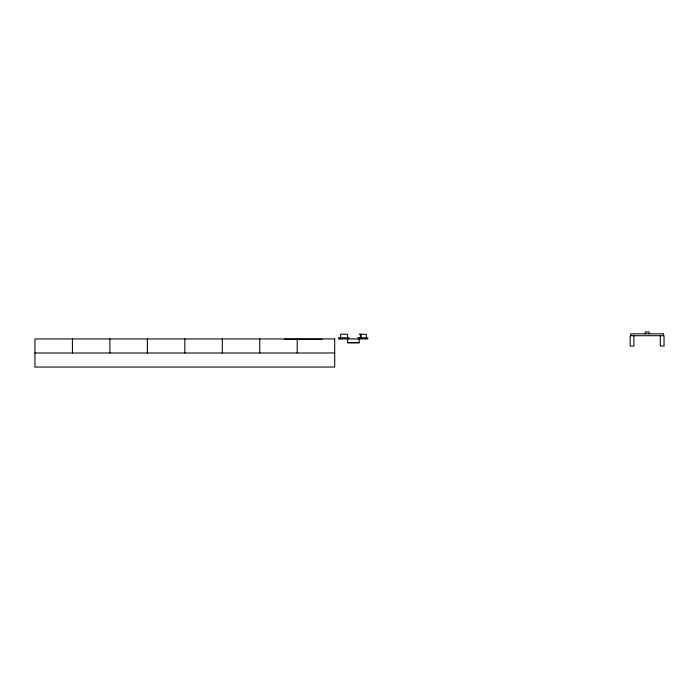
<?xml version="1.0" encoding="UTF-8"?>
<svg xmlns="http://www.w3.org/2000/svg" width="699" height="699" viewBox="0 0 699 699"><rect width="100%" height="100%" fill="white"/><g stroke="black" fill="none" stroke-linecap="round" stroke-linejoin="round"><path stroke-width="1.05" d="M359.286 334.262L366.311 334.262L366.311 337.774M338.928 337.774L349.203 337.774M357.661 337.774L367.936 337.774M338.928 338.945L367.936 338.945M284.676 339.277L322.143 339.277M347.718 338.945L347.718 342.72L359.146 342.685L359.146 338.945M347.718 342.72L359.146 342.72M34.95 352.995L334.699 352.995M663.5 335.703L663.5 333.825L630.716 333.825L630.716 335.703M660.302 335.703L660.302 346.005L664.05 346.005L664.05 335.703L630.166 335.703L630.166 346.005L633.914 346.005L633.914 335.703M649.039 333.825L649.039 331.955L645.291 331.955L645.291 333.825M361.112 334.262L361.112 337.774M360.378 334.262L360.378 337.774M347.578 337.774L347.578 334.262L340.544 334.262L340.544 337.774M340.649 337.774L340.649 338.945M339.015 337.774L339.015 338.945M297.232 338.945L297.232 352.995M259.766 338.945L259.766 352.995M222.291 338.945L222.291 352.995M184.824 338.945L184.824 352.995M147.358 338.945L147.358 352.995M109.892 338.945L109.892 352.995M72.416 338.945L72.416 352.995M334.699 338.945L34.95 338.945L34.95 367.045L334.699 367.045L334.699 338.945"/></g></svg>
